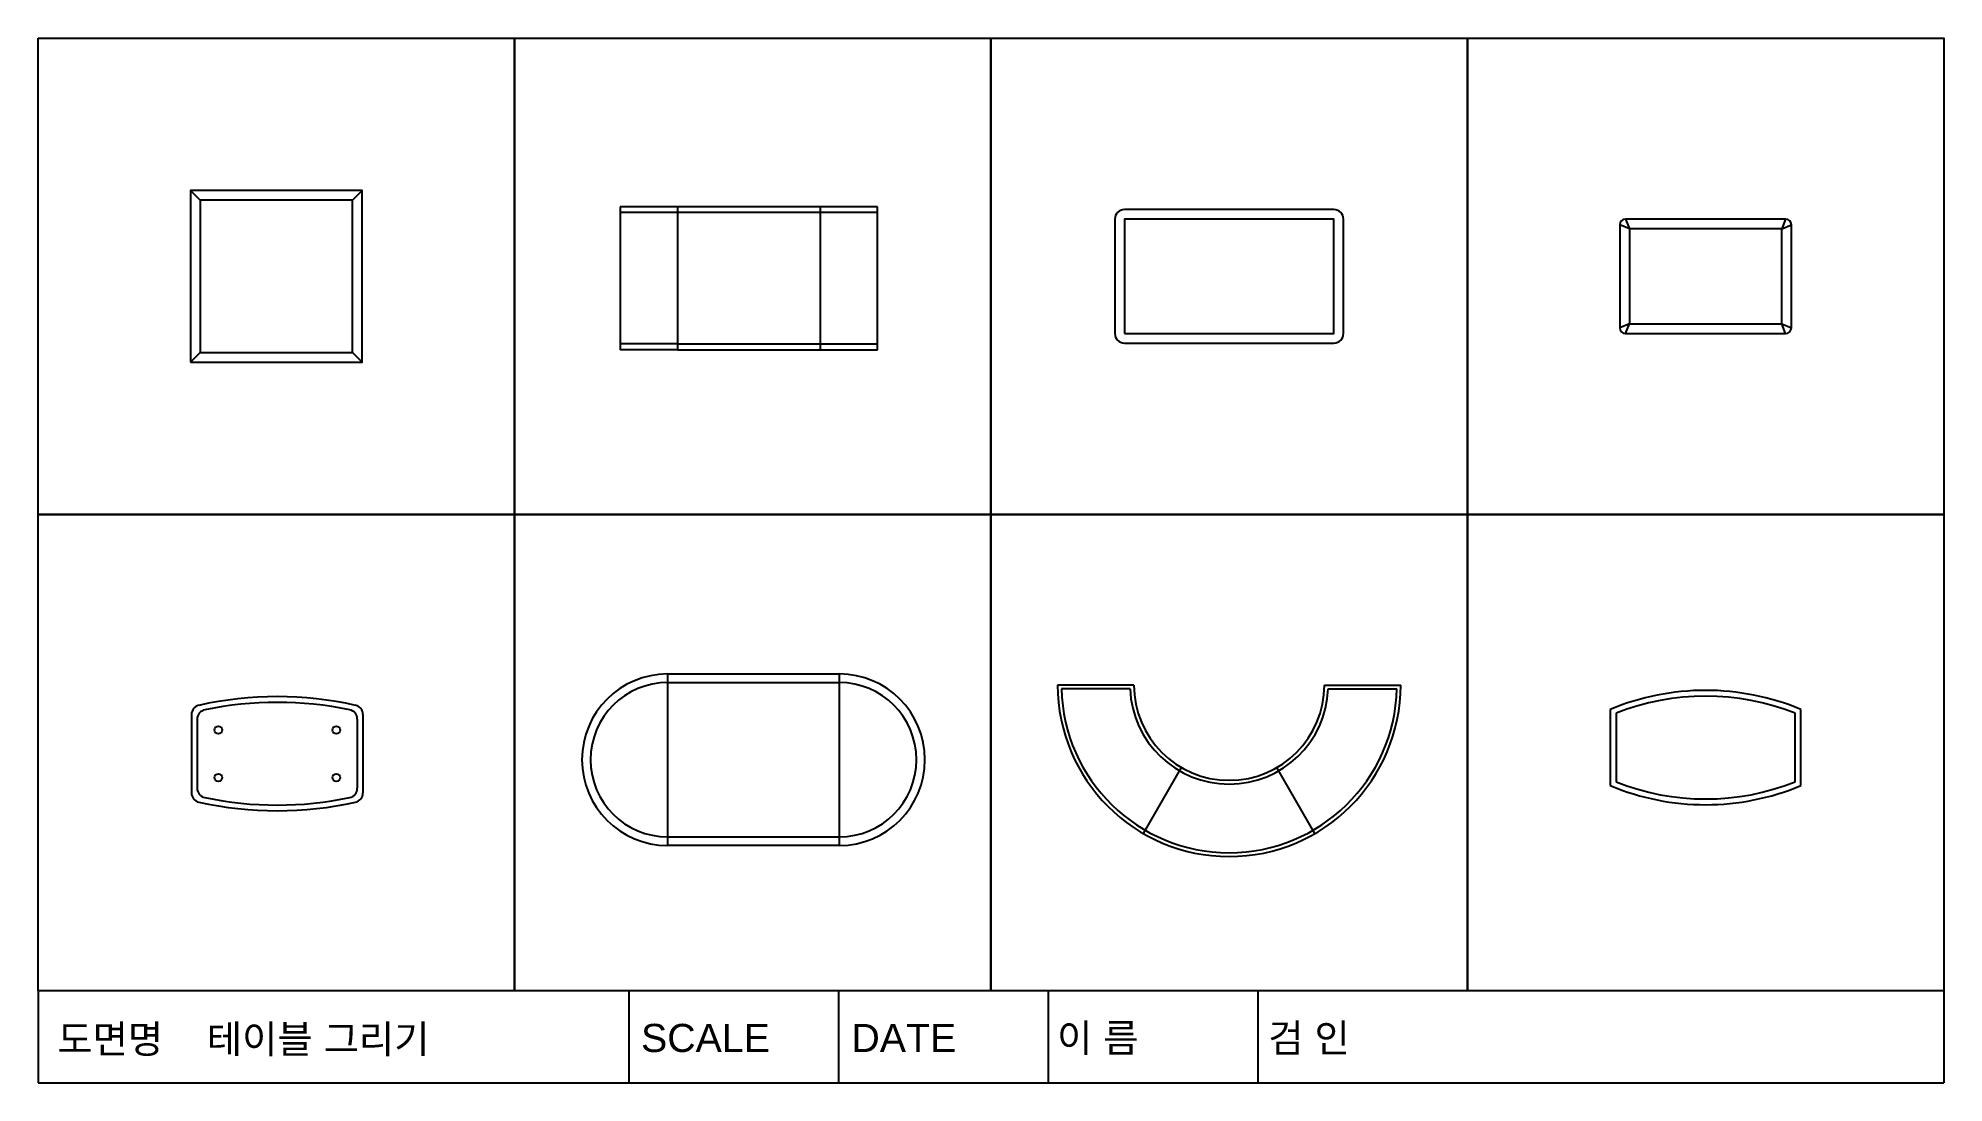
# Model space of a CAD drawing. Header units: millimetres. Extents: x 1868 to 11868, y 5844 to 11327.
import ezdxf

# ---------------------------------------------------------------- set-up
doc = ezdxf.new("R2010")
doc.units = ezdxf.units.MM
doc.styles.get("Standard").update_dxf_attribs({"font": 'arial.ttf'})

# ---------------------------------------------------------------- blocks, each defined once
blk = doc.blocks.new('*U8')
blk.add_lwpolyline([(-1250, 1250), (1250, 1250), (1250, -1250), (-1250, -1250)], close=True)
blk = doc.blocks.new('*U9')
at = {"color": 0, "linetype": 'ByBlock', "lineweight": -2, "transparency": 16777216}
for p in [(0, 2500), (2500, 2500), (5000, 2500), (7500, 2500), (0, 0), (2500, 0), (5000, 0), (7500, 0)]:
    blk.add_blockref('*U8', p, dxfattribs=at)

msp = doc.modelspace()

# ---------------------------------------------------------------- linework, layer by layer
for p, q in [((2718, 10477), (2668, 10527)), ((3518, 10477), (3568, 10527)), ((4923, 10442), (4923, 9692)), ((5223, 10442), (4923, 10442)), ((5223, 10412), (4923, 10412)), ((6273, 10442), (5223, 10442)), ((5223, 10442), (5223, 9692)), ((6273, 10412), (5223, 10412)), ((5973, 9692), (5973, 10442)), ((6273, 9692), (6273, 10442)), ((10218, 10327), (10168, 10347)), ((10198, 10377), (10218, 10327)), ((11038, 10377), (11018, 10327)), ((11018, 10327), (11068, 10347)), ((10218, 9827), (10168, 9807)), ((10198, 9777), (10218, 9827)), ((11038, 9777), (11018, 9827)), ((11018, 9827), (11068, 9807)), ((5223, 9722), (4923, 9722)), ((5223, 9722), (6273, 9722)), ((2718, 9677), (2668, 9627)), ((3518, 9677), (3568, 9627)), ((5223, 9692), (4923, 9692)), ((5223, 9692), (6273, 9692)), ((5172, 7945), (6072, 7945)), ((7618, 7932), (7218, 7932)), ((7219, 7912), (7218, 7912)), ((7599, 7912), (7239, 7912)), ((8618, 7932), (9018, 7932)), ((8638, 7912), (8998, 7912)), ((9018, 7912), (9018, 7912)), ((2673, 7777), (2673, 7366)), ((2703, 7753), (2703, 7390)), ((3543, 7753), (3543, 7390)), ((3573, 7777), (3573, 7366)), ((7668, 7153), (7868, 7499)), ((8568, 7153), (8368, 7499)), ((5172, 7135), (6072, 7135)), ((1868, 6327), (1868, 5844)), ((4968, 6327), (4968, 5844)), ((6068, 6327), (6068, 5844)), ((7168, 6327), (7168, 5844)), ((8268, 6327), (8268, 5844)), ((11868, 6327), (11868, 5844)), ((1868, 5844), (11868, 5844))]:
    msp.add_line(p, q)
for points in [[(2668, 9627), (3568, 9627), (3568, 10527), (2668, 10527)], [(2718, 9677), (3518, 9677), (3518, 10477), (2718, 10477)], [(7568, 9777), (8668, 9777), (8668, 10377), (7568, 10377)], [(10218, 9827), (11018, 9827), (11018, 10327), (10218, 10327)], [(6072, 7090), (5172, 7090), (5172, 7990), (6072, 7990)]]:
    msp.add_lwpolyline(points, close=True)
for points in [[(7568, 9727), (8668, 9727, 0.41421), (8718, 9777), (8718, 10377, 0.41421), (8668, 10427), (7568, 10427, 0.41421), (7518, 10377), (7518, 9777, 0.41421)], [(10198, 9777), (11038, 9777, 0.41421), (11068, 9807), (11068, 10347, 0.41421), (11038, 10377), (10198, 10377, 0.41421), (10168, 10347), (10168, 9807, 0.41421)]]:
    msp.add_lwpolyline(points, format="xyb", close=True)
for points in [[(10118, 7804), (10118, 7404)], [(11118, 7404), (11118, 7804)], [(10148, 7784), (10148, 7424)], [(11088, 7424), (11088, 7784)]]:
    msp.add_lwpolyline(points)
for centre in [(2814, 7696), (3433, 7696), (2814, 7446), (3433, 7446)]:
    msp.add_circle(centre, 20)
for centre, radius, start, end in [((5172, 7540), 450, 90, 270), ((5172, 7540), 405, 90, 270), ((6072, 7540), 450, 270, 90), ((6072, 7540), 405, 270, 90), ((8118, 7932), 900, 180, 0), ((8118, 7932), 880, 181.3023, 358.6977), ((8118, 7932), 520, 182.2042, 357.7958), ((8118, 7932), 500, 180, 0), ((10618, 6604), 1300, 67.3801, 112.6199), ((2723, 7777), 50, 102.7074, 180), ((2753, 7753), 50, 101.94, 180), ((3123, 6003), 1868, 77.2926, 102.7074), ((3123, 6003), 1838, 78.06, 101.94), ((3493, 7753), 50, 0, 78.06), ((3523, 7777), 50, 0, 77.2926), ((10618, 6604), 1270, 68.2795, 111.7205), ((10618, 8604), 1300, 247.3801, 292.6199), ((10618, 8604), 1270, 248.2795, 291.7205), ((2723, 7366), 50, 180, 257.2926), ((2753, 7390), 50, 180, 258.06), ((3123, 9140), 1868, 257.2926, 282.7074), ((3123, 9140), 1838, 258.06, 281.94), ((3493, 7390), 50, 281.94, 0), ((3523, 7366), 50, 282.7074, 0)]:
    msp.add_arc(centre, radius, start, end)
for p in [(7868, 7499), (7868, 7499), (7868, 7499), (8368, 7499), (8368, 7499), (8368, 7499)]:
    msp.add_point(p)

# ---------------------------------------------------------------- block references
msp.add_blockref('*U9', (3118, 7577))

# ---------------------------------------------------------------- texts
for s, height, p in [('도면명    테이블 그리기', 147.55, (1969, 6000)), ('SCALE', 147.6, (5032, 6006)), ('DATE', 147.6, (6136, 6006)), ('이 름', 147.6, (7215, 6006)), ('검 인', 147.6, (8323, 6006))]:
    msp.add_text(s, height=height).set_placement(p)

doc.saveas('drawing.dxf')
